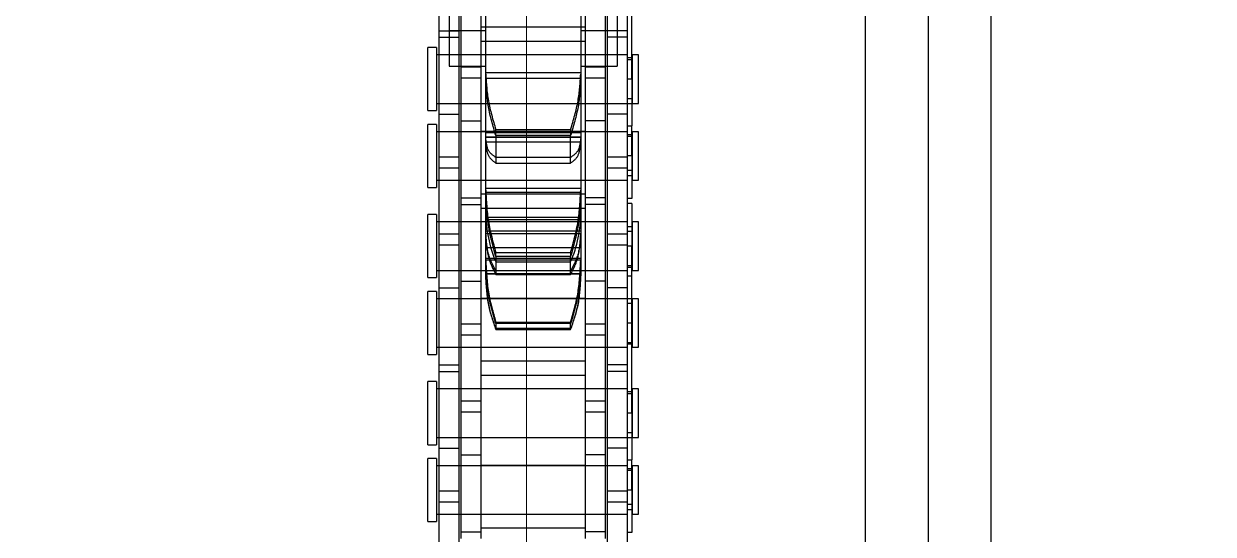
# Model space of a CAD drawing. Header units: metres. Extents: x 0 to 63075, y 0 to 44550.
# Drawn here: x 14531.3 to 14621.7, y 28544.3 to 28583.2 of the extents above; entities that cross this region are included whole.
import ezdxf

# ---------------------------------------------------------------- set-up
doc = ezdxf.new("R2010")
doc.units = ezdxf.units.M
doc.header["$LTSCALE"] = 75
for name, pattern in [('CENTER2', [28.575, 19.05, -3.175, 3.175, -3.175]), ('CENTERX2', [101.6, 63.5, -12.7, 12.7, -12.7]), ('HIDDEN2', [4.7625, 3.175, -1.5875])]:
    doc.linetypes.add(name, pattern=pattern)
for name, color, linetype in [('SC1', 7, 'CENTER2'), ('SDM', 7, 'Continuous'), ('SL1', 8, 'Continuous'), ('SL4', 4, 'Continuous'), ('ST1', 7, 'HIDDEN2')]:
    doc.layers.add(name, color=color, linetype=linetype)

# ---------------------------------------------------------------- blocks, each defined once
blk = doc.blocks.new('A$C29c634ac')
at = {"layer": 'SL1'}
for radius, start, end in [(1821.5, 111.633291, 68.366709), (1758, 110.233541, 69.766459), (1758, 110.234334, 69.765666), (1750, 110.330114, 69.669886)]:
    blk.add_arc((6310.008, 7583.117), radius, start, end, dxfattribs=at)
blk = doc.blocks.new('A$Ca53c419a')
at = {"layer": 'SL4'}
for p, q in [((3669.713, 215.76), (4459.475, 215.76)), ((4619.715, 206.235), (3669.713, 206.235))]:
    blk.add_line(p, q, dxfattribs=at)
at = {"layer": 'ST1'}
for p, q in [((4115.528, 249), (4120.325, 249)), ((4115.528, 249), (4115.528, 248.342)), ((4120.325, 248.342), (4120.325, 249)), ((4121.376, 249), (4126.173, 249)), ((4121.376, 249), (4121.376, 248.342)), ((4126.173, 248.342), (4126.173, 249)), ((4128.228, 249), (4133.025, 249)), ((4128.228, 249), (4128.228, 248.342)), ((4133.025, 248.342), (4133.025, 249)), ((4134.076, 249), (4138.873, 249)), ((4134.076, 249), (4134.076, 248.342)), ((4138.873, 248.342), (4138.873, 249)), ((4140.928, 249), (4145.725, 249)), ((4140.928, 249), (4140.928, 248.342)), ((4145.725, 248.342), (4145.725, 249)), ((4146.776, 249), (4151.573, 249)), ((4146.776, 249), (4146.776, 248.342)), ((4151.573, 248.342), (4151.573, 249)), ((4107.9, 248.157), (4116.995, 248.157)), ((4120.325, 248.342), (4115.528, 248.342)), ((4116.082, 248.342), (4116.082, 233.843)), ((4116.082, 248.157), (4116.082, 246.637)), ((4116.995, 248.157), (4117.855, 248.157)), ((4116.995, 246.637), (4116.995, 248.157)), ((4117.855, 248.157), (4126.95, 248.157)), ((4117.855, 248.157), (4117.855, 246.637)), ((4119.772, 233.843), (4119.772, 248.342)), ((4119.772, 246.637), (4119.772, 248.157)), ((4121.102, 248.157), (4121.102, 246.637)), ((4126.173, 248.342), (4121.376, 248.342)), ((4121.93, 248.342), (4121.93, 233.843)), ((4121.93, 248.157), (4121.93, 246.637)), ((4125.62, 233.843), (4125.62, 248.342)), ((4125.62, 246.637), (4125.62, 248.157)), ((4126.95, 248.157), (4126.95, 246.637)), ((4126.95, 248.157), (4133.3, 248.157)), ((4127.452, 248.157), (4127.452, 246.637)), ((4133.025, 248.342), (4128.228, 248.342)), ((4128.782, 248.342), (4128.782, 233.843)), ((4128.782, 248.157), (4128.782, 246.637)), ((4132.472, 233.843), (4132.472, 248.342)), ((4132.472, 246.637), (4132.472, 248.157)), ((4133.3, 248.157), (4133.3, 246.637)), ((4133.3, 248.157), (4142.395, 248.157)), ((4138.873, 248.342), (4134.076, 248.342)), ((4134.63, 248.342), (4134.63, 233.843)), ((4134.63, 248.157), (4134.63, 246.637)), ((4136.547, 246.637), (4136.547, 248.157)), ((4137.407, 248.157), (4137.407, 246.637)), ((4138.32, 233.843), (4138.32, 248.342)), ((4138.32, 246.637), (4138.32, 248.157)), ((4145.725, 248.342), (4140.928, 248.342)), ((4141.482, 248.342), (4141.482, 233.843)), ((4141.482, 248.157), (4141.482, 246.637)), ((4142.395, 248.157), (4143.255, 248.157)), ((4142.395, 246.637), (4142.395, 248.157)), ((4143.255, 248.157), (4152.35, 248.157)), ((4143.255, 248.157), (4143.255, 246.637)), ((4145.172, 233.843), (4145.172, 248.342)), ((4145.172, 246.637), (4145.172, 248.157)), ((4146.502, 248.157), (4146.502, 246.637)), ((4151.573, 248.342), (4146.776, 248.342)), ((4147.33, 248.342), (4147.33, 233.843)), ((4147.33, 248.157), (4147.33, 246.637)), ((4151.02, 233.843), (4151.02, 248.342)), ((4151.02, 246.637), (4151.02, 248.157)), ((4152.35, 248.157), (4152.35, 246.637)), ((4152.35, 248.157), (4158.7, 248.157)), ((4152.852, 248.157), (4152.852, 246.637)), ((4186.567, 247.375), (4150.169, 247.375)), ((4150.169, 247.375), (4150.169, 244.605)), ((4152.858, 247.375), (4152.858, 244.605)), ((4107.9, 246.637), (4116.995, 246.637)), ((4114.25, 246.485), (4120.6, 246.485)), ((4114.752, 246.485), (4114.752, 244.965)), ((4116.082, 246.485), (4116.082, 244.965)), ((4116.995, 246.637), (4117.855, 246.637)), ((4117.855, 246.637), (4126.95, 246.637)), ((4119.772, 244.965), (4119.772, 246.485)), ((4120.6, 246.485), (4120.6, 244.965)), ((4120.6, 246.485), (4129.695, 246.485)), ((4121.93, 246.485), (4121.93, 244.965)), ((4123.847, 244.965), (4123.847, 246.485)), ((4124.707, 246.485), (4124.707, 244.965)), ((4125.62, 244.965), (4125.62, 246.485)), ((4126.95, 246.637), (4133.3, 246.637)), ((4128.782, 246.485), (4128.782, 244.965)), ((4129.695, 246.485), (4130.555, 246.485)), ((4129.695, 244.965), (4129.695, 246.485)), ((4130.555, 246.485), (4139.65, 246.485)), ((4130.555, 246.485), (4130.555, 244.965)), ((4132.472, 244.965), (4132.472, 246.485)), ((4133.3, 246.637), (4142.395, 246.637)), ((4133.802, 246.485), (4133.802, 244.965)), ((4134.63, 246.485), (4134.63, 244.965)), ((4138.32, 244.965), (4138.32, 246.485)), ((4139.65, 246.485), (4139.65, 244.965)), ((4139.65, 246.485), (4146, 246.485)), ((4140.152, 246.485), (4140.152, 244.965)), ((4141.482, 246.485), (4141.482, 244.965)), ((4142.395, 246.637), (4143.255, 246.637)), ((4143.255, 246.637), (4152.35, 246.637)), ((4145.172, 244.965), (4145.172, 246.485)), ((4146, 246.485), (4146, 244.965)), ((4146, 246.485), (4155.095, 246.485)), ((4147.33, 246.485), (4147.33, 244.965)), ((4149.247, 244.965), (4149.247, 246.485)), ((4150.107, 246.485), (4150.107, 244.965)), ((4151.02, 244.965), (4151.02, 246.485)), ((4152.35, 246.637), (4158.7, 246.637)), ((4114.25, 244.965), (4120.6, 244.965)), ((4115.035, 237.035), (4115.035, 244.965)), ((4116.082, 244.965), (4116.082, 237.035)), ((4119.772, 237.035), (4119.772, 244.965)), ((4119.815, 244.965), (4119.815, 237.035)), ((4120.6, 244.965), (4129.695, 244.965)), ((4121.887, 237.035), (4121.887, 244.965)), ((4121.93, 244.965), (4121.93, 237.035)), ((4125.62, 237.035), (4125.62, 244.965)), ((4126.667, 244.965), (4126.667, 237.035)), ((4127.735, 237.035), (4127.735, 244.965)), ((4128.782, 244.965), (4128.782, 237.035)), ((4129.695, 244.965), (4130.555, 244.965)), ((4130.555, 244.965), (4139.65, 244.965)), ((4132.472, 237.035), (4132.472, 244.965)), ((4132.515, 244.965), (4132.515, 237.035)), ((4134.587, 237.035), (4134.587, 244.965)), ((4134.63, 244.965), (4134.63, 237.035)), ((4138.32, 237.035), (4138.32, 244.965)), ((4139.367, 244.965), (4139.367, 237.035)), ((4139.65, 244.965), (4146, 244.965)), ((4140.435, 237.035), (4140.435, 244.965)), ((4141.482, 244.965), (4141.482, 237.035)), ((4145.172, 237.035), (4145.172, 244.965)), ((4145.215, 244.965), (4145.215, 237.035)), ((4146, 244.965), (4155.095, 244.965)), ((4147.287, 237.035), (4147.287, 244.965)), ((4147.33, 244.965), (4147.33, 237.035)), ((4151.02, 237.035), (4151.02, 244.965)), ((4152.067, 244.965), (4152.067, 237.035)), ((4153.135, 237.035), (4153.135, 244.965)), ((4134.214, 244.605), (4135.268, 244.605)), ((4134.334, 237.395), (4134.334, 244.605)), ((4134.377, 237.395), (4134.377, 244.605)), ((4135.268, 244.605), (4135.397, 244.605)), ((4135.397, 237.395), (4135.397, 244.605)), ((4135.397, 244.605), (4137.307, 244.605)), ((4135.532, 237.395), (4135.532, 244.605)), ((4136.355, 237.395), (4136.355, 244.605)), ((4137.307, 244.605), (4140.433, 244.605)), ((4137.403, 237.395), (4137.403, 244.605)), ((4137.619, 237.395), (4137.619, 244.605)), ((4138.471, 237.395), (4138.471, 244.605)), ((4138.652, 237.395), (4138.652, 244.605)), ((4140.433, 244.605), (4140.557, 244.605)), ((4140.557, 237.395), (4140.557, 244.605)), ((4140.557, 244.605), (4144.309, 244.605)), ((4140.852, 237.395), (4140.852, 244.605)), ((4144.309, 244.605), (4149.129, 244.605)), ((4144.369, 237.395), (4144.369, 244.605)), ((4144.732, 237.395), (4144.732, 244.605)), ((4144.746, 237.395), (4144.746, 244.605)), ((4145.087, 237.395), (4145.087, 244.605)), ((4149.129, 244.605), (4149.232, 244.605)), ((4149.232, 237.395), (4149.232, 244.605)), ((4149.232, 244.605), (4154.375, 244.605)), ((4149.654, 237.395), (4149.654, 244.605)), ((4130.582, 243.843), (4130.125, 243.843)), ((4130.125, 243.843), (4130.125, 238.157)), ((4130.206, 238.157), (4130.206, 243.843)), ((4130.582, 238.157), (4130.582, 243.843)), ((4130.582, 243.843), (4130.702, 243.843)), ((4130.702, 243.843), (4130.702, 238.157)), ((4135.677, 243.843), (4134.323, 243.843)), ((4134.323, 243.843), (4134.323, 238.157)), ((4134.595, 238.157), (4134.595, 243.843)), ((4135.269, 243.843), (4135.269, 238.157)), ((4135.677, 238.157), (4135.677, 243.843)), ((4135.677, 243.843), (4135.984, 243.843)), ((4135.984, 243.843), (4135.984, 238.157)), ((4144.878, 243.843), (4142.79, 243.843)), ((4142.79, 243.843), (4142.79, 238.157)), ((4143.22, 238.157), (4143.22, 243.843)), ((4144.878, 238.157), (4144.878, 243.843)), ((4144.878, 243.843), (4145.334, 243.843)), ((4145.334, 243.843), (4145.334, 238.157)), ((4130.125, 238.157), (4130.582, 238.157)), ((4130.702, 238.157), (4130.582, 238.157)), ((4134.323, 238.157), (4135.677, 238.157)), ((4135.984, 238.157), (4135.677, 238.157)), ((4142.79, 238.157), (4144.878, 238.157)), ((4145.334, 238.157), (4144.878, 238.157)), ((4114.25, 237.035), (4120.6, 237.035)), ((4114.752, 235.515), (4114.752, 237.035)), ((4116.082, 237.035), (4116.082, 235.515)), ((4119.772, 235.515), (4119.772, 237.035)), ((4120.6, 235.515), (4120.6, 237.035)), ((4120.6, 237.035), (4129.695, 237.035)), ((4121.93, 237.035), (4121.93, 235.515)), ((4123.847, 235.515), (4123.847, 237.035)), ((4124.707, 237.035), (4124.707, 235.515)), ((4125.62, 235.515), (4125.62, 237.035)), ((4128.782, 237.035), (4128.782, 235.515)), ((4129.695, 237.035), (4130.555, 237.035)), ((4129.695, 235.515), (4129.695, 237.035)), ((4130.555, 237.035), (4139.65, 237.035)), ((4130.555, 237.035), (4130.555, 235.515)), ((4132.472, 235.515), (4132.472, 237.035)), ((4133.802, 235.515), (4133.802, 237.035)), ((4135.268, 237.395), (4134.214, 237.395)), ((4134.63, 237.035), (4134.63, 235.515)), ((4135.397, 237.395), (4135.268, 237.395)), ((4137.307, 237.395), (4135.397, 237.395)), ((4140.433, 237.395), (4137.307, 237.395)), ((4138.32, 235.515), (4138.32, 237.035)), ((4139.65, 235.515), (4139.65, 237.035)), ((4139.65, 237.035), (4146, 237.035)), ((4140.152, 235.515), (4140.152, 237.035)), ((4140.557, 237.395), (4140.433, 237.395)), ((4144.309, 237.395), (4140.557, 237.395)), ((4141.482, 237.035), (4141.482, 235.515)), ((4149.129, 237.395), (4144.309, 237.395)), ((4145.172, 235.515), (4145.172, 237.035)), ((4146, 235.515), (4146, 237.035)), ((4146, 237.035), (4155.095, 237.035)), ((4147.33, 237.035), (4147.33, 235.515)), ((4149.232, 237.395), (4149.129, 237.395)), ((4154.375, 237.395), (4149.232, 237.395)), ((4149.247, 235.515), (4149.247, 237.035)), ((4150.107, 237.035), (4150.107, 235.515)), ((4150.169, 237.395), (4150.169, 234.625)), ((4151.02, 235.515), (4151.02, 237.035)), ((4152.858, 237.395), (4152.858, 234.625)), ((4107.9, 235.363), (4116.995, 235.363)), ((4114.25, 235.515), (4120.6, 235.515)), ((4116.082, 235.363), (4116.082, 233.843)), ((4116.995, 235.363), (4117.855, 235.363)), ((4116.995, 233.843), (4116.995, 235.363)), ((4117.855, 235.363), (4126.95, 235.363)), ((4117.855, 235.363), (4117.855, 233.843)), ((4119.772, 233.843), (4119.772, 235.363)), ((4120.6, 235.515), (4129.695, 235.515)), ((4121.102, 233.843), (4121.102, 235.363)), ((4121.93, 235.363), (4121.93, 233.511)), ((4125.62, 233.843), (4125.62, 235.363)), ((4126.95, 233.843), (4126.95, 235.363)), ((4126.95, 235.363), (4133.3, 235.363)), ((4127.452, 233.843), (4127.452, 235.363)), ((4128.782, 235.363), (4128.782, 233.843)), ((4129.695, 235.515), (4130.555, 235.515)), ((4130.555, 235.515), (4139.65, 235.515)), ((4132.472, 233.511), (4132.472, 235.363)), ((4133.3, 233.843), (4133.3, 235.363)), ((4133.3, 235.363), (4142.395, 235.363)), ((4134.63, 235.363), (4134.63, 233.843)), ((4136.547, 233.843), (4136.547, 235.363)), ((4137.407, 235.363), (4137.407, 233.843)), ((4138.32, 233.843), (4138.32, 235.363)), ((4139.65, 235.515), (4146, 235.515)), ((4141.482, 235.363), (4141.482, 233.843)), ((4142.395, 235.363), (4143.255, 235.363)), ((4142.395, 233.843), (4142.395, 235.363)), ((4143.255, 235.363), (4152.35, 235.363)), ((4143.255, 235.363), (4143.255, 233.843)), ((4145.172, 233.843), (4145.172, 235.363)), ((4146, 235.515), (4155.095, 235.515)), ((4146.502, 233.843), (4146.502, 235.363)), ((4147.33, 235.363), (4147.33, 233.511)), ((4151.02, 233.843), (4151.02, 235.363)), ((4152.35, 233.843), (4152.35, 235.363)), ((4152.35, 235.363), (4158.7, 235.363)), ((4152.852, 233.843), (4152.852, 235.363)), ((4186.567, 234.625), (4150.169, 234.625)), ((4107.9, 233.843), (4116.995, 233.843)), ((4114.696, 233.511), (4114.696, 233.843)), ((4117.927, 233.511), (4114.696, 233.511)), ((4119.772, 233.474), (4116.082, 233.474)), ((4116.082, 233.474), (4116.082, 233)), ((4116.451, 233.843), (4116.451, 233.474)), ((4116.82, 233.511), (4116.82, 233.843)), ((4116.995, 233.843), (4117.855, 233.843)), ((4117.855, 233.843), (4126.95, 233.843)), ((4117.927, 233.511), (4117.927, 233.843)), ((4117.927, 233.511), (4120.223, 233.511)), ((4119.403, 233.474), (4119.403, 233.843)), ((4119.546, 233.511), (4119.546, 233.843)), ((4119.772, 233), (4119.772, 233.474)), ((4120.223, 233.843), (4120.223, 233.511)), ((4123.775, 233.511), (4120.223, 233.511)), ((4125.62, 233.474), (4121.93, 233.474)), ((4121.93, 233.474), (4121.93, 233)), ((4122.299, 233.843), (4122.299, 233.474)), ((4123.775, 233.511), (4123.775, 233.843)), ((4123.775, 233.511), (4136.475, 233.511)), ((4125.251, 233.474), (4125.251, 233.843)), ((4125.394, 233.511), (4125.394, 233.843)), ((4125.62, 233), (4125.62, 233.474)), ((4126.95, 233.843), (4133.3, 233.843)), ((4132.472, 233.474), (4128.782, 233.474)), ((4128.782, 233.474), (4128.782, 233)), ((4129.008, 233.511), (4129.008, 233.843)), ((4129.151, 233.843), (4129.151, 233.474)), ((4130.627, 233.511), (4130.627, 233.843)), ((4132.103, 233.474), (4132.103, 233.843)), ((4132.472, 233), (4132.472, 233.474)), ((4133.3, 233.843), (4142.395, 233.843)), ((4134.179, 233.511), (4134.179, 233.843)), ((4138.32, 233.474), (4134.63, 233.474)), ((4134.63, 233.474), (4134.63, 233)), ((4134.856, 233.511), (4134.856, 233.843)), ((4134.999, 233.843), (4134.999, 233.474)), ((4136.475, 233.511), (4136.475, 233.843)), ((4139.706, 233.511), (4136.475, 233.511)), ((4137.582, 233.511), (4137.582, 233.843)), ((4137.951, 233.474), (4137.951, 233.843)), ((4138.32, 233), (4138.32, 233.474)), ((4139.706, 233.511), (4139.706, 233.843)), ((4140.096, 233.511), (4140.096, 233.843)), ((4143.327, 233.511), (4140.096, 233.511)), ((4145.172, 233.474), (4141.482, 233.474)), ((4141.482, 233.474), (4141.482, 233)), ((4141.851, 233.843), (4141.851, 233.474)), ((4142.22, 233.511), (4142.22, 233.843)), ((4142.395, 233.843), (4143.255, 233.843)), ((4143.255, 233.843), (4152.35, 233.843)), ((4143.327, 233.511), (4143.327, 233.843)), ((4143.327, 233.511), (4145.623, 233.511)), ((4144.803, 233.474), (4144.803, 233.843)), ((4144.946, 233.511), (4144.946, 233.843)), ((4145.172, 233), (4145.172, 233.474)), ((4145.623, 233.843), (4145.623, 233.511)), ((4149.175, 233.511), (4145.623, 233.511)), ((4151.02, 233.474), (4147.33, 233.474)), ((4147.33, 233.474), (4147.33, 233)), ((4147.699, 233.843), (4147.699, 233.474)), ((4149.175, 233.511), (4149.175, 233.843)), ((4149.175, 233.511), (4161.875, 233.511)), ((4150.651, 233.474), (4150.651, 233.843)), ((4150.794, 233.511), (4150.794, 233.843)), ((4151.02, 233), (4151.02, 233.474)), ((4152.35, 233.843), (4158.7, 233.843)), ((4116.082, 233), (4119.772, 233)), ((4121.93, 233), (4125.62, 233)), ((4128.782, 233), (4132.472, 233)), ((4134.63, 233), (4138.32, 233)), ((4141.482, 233), (4145.172, 233)), ((4147.33, 233), (4151.02, 233)), ((3669.713, 215.76), (4459.475, 215.76)), ((4669.713, 210.997), (3669.713, 210.997))]:
    blk.add_line(p, q, dxfattribs=at)
for centre, start, end in [((4139.021, 234.987), 90.09202, 112.96021), ((4139.021, 247.013), 247.03979, 269.90798)]:
    blk.add_arc(centre, 9.618, start, end, dxfattribs=at)
for points, knots in [([(4134.214, 244.605), (4133.472, 244.567), (4131.986, 244.492), (4130.746, 244.059), (4130.125, 243.843)], [0, 0, 0, 0, 0.49948, 1, 1, 1, 1]), ([(4130.206, 243.843), (4130.819, 244.059), (4132.045, 244.492), (4133.521, 244.567), (4134.258, 244.605)], [0, 0, 0, 0, 0.500152, 1, 1, 1, 1]), ([(4130.582, 243.843), (4131.33, 244.059), (4132.824, 244.492), (4134.454, 244.567), (4135.268, 244.605)], [0, 0, 0, 0, 0.5005288, 1, 1, 1, 1]), ([(4135.402, 244.605), (4134.587, 244.567), (4132.955, 244.492), (4131.453, 244.059), (4130.702, 243.843)], [0, 0, 0, 0, 0.499459, 1, 1, 1, 1]), ([(4137.307, 244.605), (4136.728, 244.567), (4135.569, 244.492), (4134.739, 244.06), (4134.323, 243.843)], [0, 0, 0, 0, 0.499427, 1, 1, 1, 1]), ([(4134.595, 243.843), (4135, 244.059), (4135.81, 244.492), (4136.953, 244.567), (4137.525, 244.605)], [0, 0, 0, 0, 0.500133, 1, 1, 1, 1]), ([(4135.677, 243.843), (4136.469, 244.059), (4138.051, 244.492), (4139.639, 244.567), (4140.433, 244.605)], [0, 0, 0, 0, 0.500514, 1, 1, 1, 1]), ([(4140.729, 244.605), (4139.939, 244.567), (4138.357, 244.492), (4136.776, 244.06), (4135.984, 243.843)], [0, 0, 0, 0, 0.499098, 1, 1, 1, 1]), ([(4144.309, 244.605), (4143.963, 244.567), (4143.269, 244.492), (4142.95, 244.06), (4142.79, 243.843)], [0, 0, 0, 0, 0.499098, 1, 1, 1, 1]), ([(4143.22, 243.843), (4143.368, 244.059), (4143.665, 244.492), (4144.337, 244.567), (4144.673, 244.605)], [0, 0, 0, 0, 0.500534, 1, 1, 1, 1]), ([(4144.878, 243.843), (4145.618, 244.059), (4147.097, 244.492), (4148.452, 244.567), (4149.129, 244.605)], [0, 0, 0, 0, 0.500261, 1, 1, 1, 1]), ([(4149.551, 244.605), (4148.882, 244.567), (4147.541, 244.492), (4146.07, 244.06), (4145.334, 243.843)], [0, 0, 0, 0, 0.4991241, 1, 1, 1, 1]), ([(4130.125, 238.157), (4130.746, 237.941), (4131.986, 237.508), (4133.472, 237.433), (4134.214, 237.395)], [0, 0, 0, 0, 0.500513, 1, 1, 1, 1]), ([(4134.258, 237.395), (4133.522, 237.433), (4132.046, 237.508), (4130.82, 237.94), (4130.206, 238.157)], [0, 0, 0, 0, 0.499124, 1, 1, 1, 1]), ([(4135.268, 237.395), (4134.454, 237.433), (4132.824, 237.508), (4131.33, 237.941), (4130.582, 238.157)], [0, 0, 0, 0, 0.499464, 1, 1, 1, 1]), ([(4130.702, 238.157), (4131.453, 237.941), (4132.955, 237.508), (4134.587, 237.433), (4135.402, 237.395)], [0, 0, 0, 0, 0.500534, 1, 1, 1, 1]), ([(4134.323, 238.157), (4134.738, 237.941), (4135.568, 237.508), (4136.728, 237.433), (4137.307, 237.395)], [0, 0, 0, 0, 0.500372, 1, 1, 1, 1]), ([(4137.525, 237.395), (4136.954, 237.433), (4135.811, 237.508), (4135.001, 237.94), (4134.595, 238.157)], [0, 0, 0, 0, 0.499098, 1, 1, 1, 1]), ([(4140.433, 237.395), (4139.639, 237.433), (4138.051, 237.508), (4136.469, 237.941), (4135.677, 238.157)], [0, 0, 0, 0, 0.499479, 1, 1, 1, 1]), ([(4135.984, 238.157), (4136.775, 237.941), (4138.356, 237.508), (4139.938, 237.433), (4140.729, 237.395)], [0, 0, 0, 0, 0.500133, 1, 1, 1, 1]), ([(4142.79, 238.157), (4142.949, 237.941), (4143.269, 237.508), (4143.962, 237.433), (4144.309, 237.395)], [0, 0, 0, 0, 0.500133, 1, 1, 1, 1]), ([(4144.673, 237.395), (4144.337, 237.433), (4143.665, 237.508), (4143.368, 237.941), (4143.22, 238.157)], [0, 0, 0, 0, 0.499459, 1, 1, 1, 1]), ([(4149.129, 237.395), (4148.452, 237.433), (4147.097, 237.508), (4145.619, 237.94), (4144.878, 238.157)], [0, 0, 0, 0, 0.499419, 1, 1, 1, 1]), ([(4145.334, 238.157), (4146.069, 237.941), (4147.54, 237.508), (4148.881, 237.433), (4149.551, 237.395)], [0, 0, 0, 0, 0.500152, 1, 1, 1, 1])]:
    blk.add_open_spline(points, degree=3, knots=knots, dxfattribs=at)

msp = doc.modelspace()

# ---------------------------------------------------------------- linework, layer by layer
at = {"layer": 'SC1', "color": 7, "linetype": 'CENTERX2', "lineweight": 9}
msp.add_line((14569.521, 27471.353), (14569.521, 41727.525), dxfattribs=at)

# ---------------------------------------------------------------- block references
at = {"layer": 'SDM'}
msp.add_blockref('A$C29c634ac', (8259.513, 22668.364), dxfattribs=at)
at = {"layer": 'SDM', "rotation": 90}
msp.add_blockref('A$Ca53c419a', (14811.027, 24429.769), dxfattribs=at)

doc.saveas('drawing.dxf')
